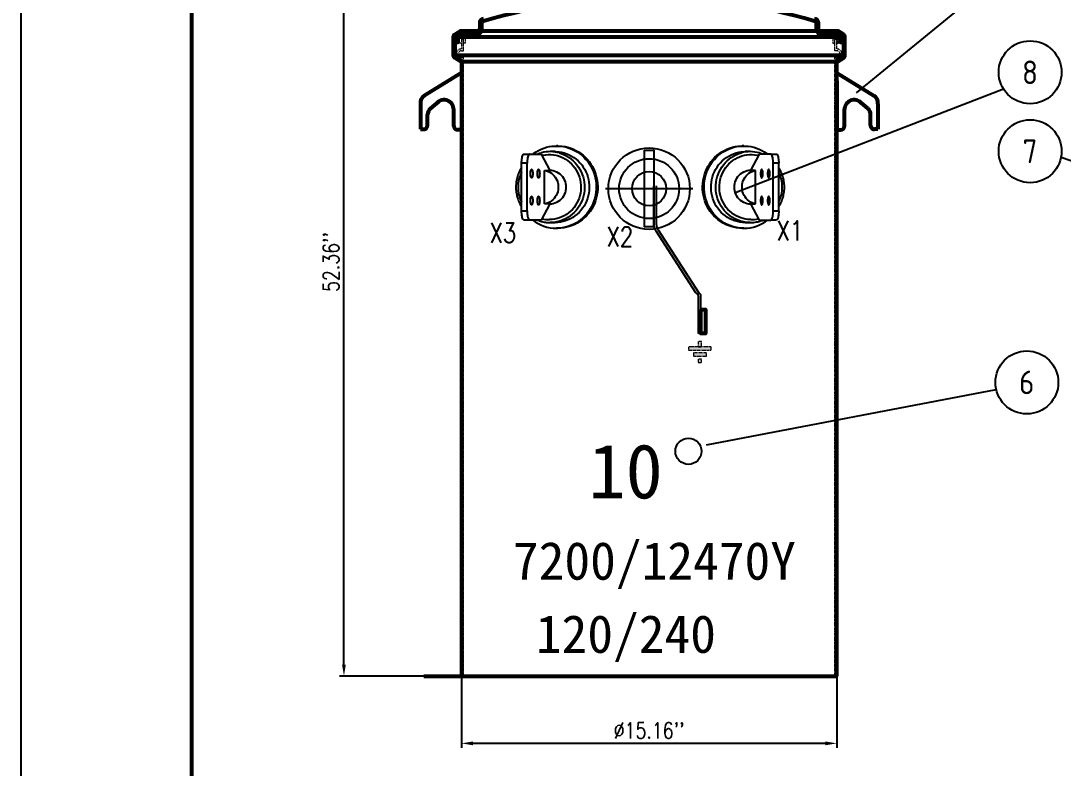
# Model space of a CAD drawing. Header units: millimetres. Extents: x 110990 to 114779, y -20151 to -17057.
# Drawn here: x 110990 to 112368, y -19103 to -18115 of the extents above; entities that cross this region are included whole.
import ezdxf
from ezdxf.enums import TextEntityAlignment as Align

# ---------------------------------------------------------------- set-up
doc = ezdxf.new("R2010")
doc.units = ezdxf.units.MM
doc.header["$LTSCALE"] = 3
for name, pattern in [('CENTER', [2, 1.25, -0.25, 0.25, -0.25]), ('CENTERX2', [101.6, 63.5, -12.7, 12.7, -12.7]), ('HIDDEN', [0.375, 0.25, -0.125])]:
    doc.linetypes.add(name, pattern=pattern)
for name, color, linetype in [('4', 2, 'HIDDEN'), ('A', 3, 'Continuous'), ('S', 254, 'Continuous'), ('中心线', 1, 'CENTERX2'), ('几何体', 7, 'Continuous')]:
    doc.layers.add(name, color=color, linetype=linetype)
for name, color, linetype, lineweight in [('7标注层', 4, 'Continuous', 20), ('图层1', 1, 'CENTER', 13), ('标注、文本', 3, 'Continuous', 25), ('粗实线', 4, 'Continuous', 53)]:
    doc.layers.add(name, color=color, linetype=linetype, lineweight=lineweight)
doc.styles.add('chinese', font='simhei.ttf')
doc.styles.add('HC_GBDIM', font='romans', dxfattribs={"width": 0.667, "bigfont": 'gbcbig'})
doc.styles.add('ST_WIN', font='isocp2.shx', dxfattribs={"bigfont": 'hzdxfst.shx'})
doc.styles.add('TH_GBDIM', font='romans.shx', dxfattribs={"width": 0.8, "bigfont": 'gbcbig.shx'})
doc.dimstyles.new('TH_GBDIM1', dxfattribs={"dimscale": 3, "dimtxt": 3.5, "dimasz": 2.5, "dimexe": 2, "dimexo": 0, "dimgap": 1.5, "dimtad": 1, "dimdec": 1, "dimzin": 0, "dimdsep": 46, "dimtxsty": 'TH_GBDIM', "dimcen": 2.5, "dimclrd": 3, "dimclre": 256, "dimclrt": 2, "dimadec": 0, "dimazin": 0, "dimtfac": 0.714286, "dimtdec": 1, "dimtmove": 0, "dimatfit": 3, "dimfxl": 1, "dimtzin": 0, "dimlwd": -1, "dimlwe": -1, "dimarcsym": 0})

# ---------------------------------------------------------------- blocks, each defined once
blk = doc.blocks.new('*D162')
at = {"layer": 'Defpoints', "color": 0, "transparency": 16777216}
for p in [(111572.3, -18981.2), (112068.3, -18981.2), (111572.3, -19070.2)]:
    blk.add_point(p, dxfattribs=at)
at = {"layer": '标注、文本', "transparency": 16777216}
for p, q in [((111572.3, -18981.2), (111572.3, -19076.2)), ((112068.3, -18981.2), (112068.3, -19076.2))]:
    blk.add_line(p, q, dxfattribs=at)
at = {"layer": '标注、文本', "color": 3, "transparency": 16777216}
blk.add_line((112053.3, -19070.2), (111587.3, -19070.2), dxfattribs=at)
for points in [[(111587.3, -19067.7), (111587.3, -19072.7), (111572.3, -19070.2)], [(112053.3, -19067.7), (112053.3, -19072.7), (112068.3, -19070.2)]]:
    blk.add_solid(points, dxfattribs=at)
at = {"layer": '标注、文本', "color": 2, "transparency": 16777216, "insert": (111820.3, -19053.2), "char_height": 21, "attachment_point": 5, "style": 'TH_GBDIM'}
blk.add_mtext("%%C15.16''", dxfattribs=at)
blk = doc.blocks.new('*D156')
at = {"layer": 'Defpoints', "color": 0, "transparency": 16777216}
for p in [(111416.9, -17886.3), (111654, -17886.3), (111574.8, -18981.2)]:
    blk.add_point(p, dxfattribs=at)
at = {"layer": '标注、文本', "transparency": 16777216}
for p, q in [((111654, -17886.3), (111410.9, -17886.3)), ((111574.8, -18981.2), (111410.9, -18981.2))]:
    blk.add_line(p, q, dxfattribs=at)
at = {"layer": '标注、文本', "color": 3, "transparency": 16777216}
blk.add_line((111416.9, -18966.2), (111416.9, -17901.3), dxfattribs=at)
for points in [[(111414.4, -17901.3), (111419.4, -17901.3), (111416.9, -17886.3)], [(111414.4, -18966.2), (111419.4, -18966.2), (111416.9, -18981.2)]]:
    blk.add_solid(points, dxfattribs=at)
at = {"layer": '标注、文本', "color": 2, "transparency": 16777216, "insert": (111399.9, -18433.8), "char_height": 21, "attachment_point": 5, "rotation": 90, "style": 'TH_GBDIM'}
blk.add_mtext("52.36''", dxfattribs=at)

msp = doc.modelspace()

# ---------------------------------------------------------------- hatches: boundary and pattern name
at = {"layer": '图层1'}
h = msp.add_hatch(color=256, dxfattribs=at)
h.dxf.hatch_style = 1
h.paths.add_polyline_path([(111902.41, -18545.84), (111872.48, -18545.84), (111872.48, -18550.17), (111902.41, -18550.17)])
h.paths.add_polyline_path([(111889.62, -18538.69), (111885.26, -18538.69), (111885.26, -18545.84), (111889.62, -18545.84)])
h.paths.add_polyline_path([(111896.01, -18554.09), (111878.88, -18554.09), (111878.88, -18558.42), (111896.01, -18558.42)])
h.paths.add_polyline_path([(111889.61, -18562.34), (111885.27, -18562.34), (111885.27, -18566.68), (111889.61, -18566.68)])

# ---------------------------------------------------------------- linework, layer by layer
at = {"layer": 'A'}
for p, q in [((111935.26, -18341.53), (112288.71, -18205.02)), ((111896.38, -18675.37), (112279.16, -18602.26))]:
    msp.add_line(p, q, dxfattribs=at)
for centre in [(112323.98, -18183), (112323.98, -18287.42), (112319.69, -18592.98)]:
    msp.add_circle(centre, 41.58, dxfattribs=at)
at = {"layer": '中心线'}
msp.add_line((111762.46, -18336.81), (111878.16, -18336.81), dxfattribs=at)
at = {"layer": '几何体'}
for p, q in [((111699.85, -18280.42), (111697.88, -18280.42)), ((111945.48, -18280.42), (111943.52, -18280.42)), ((111654.79, -18291.29), (111662.13, -18291.29)), ((111662.13, -18291.29), (111677.66, -18291.29)), ((111677.66, -18291.29), (111688.94, -18312.64)), ((111695.94, -18287.93), (111689.64, -18287.93)), ((111953.73, -18287.93), (111947.43, -18287.93)), ((111965.71, -18291.29), (111954.43, -18312.64)), ((111981.24, -18291.29), (111965.71, -18291.29)), ((111981.24, -18291.29), (111988.58, -18291.29)), ((111659.03, -18303.29), (111651.69, -18303.29)), ((111651.69, -18366.33), (111651.69, -18303.29)), ((111659.03, -18366.33), (111659.03, -18303.29)), ((111991.68, -18303.29), (111984.34, -18303.29)), ((111984.34, -18366.33), (111984.34, -18303.29)), ((111991.68, -18366.33), (111991.68, -18303.29)), ((111682.22, -18312.64), (111688.94, -18312.64)), ((111682.22, -18356.98), (111682.22, -18312.64)), ((111961.14, -18312.64), (111954.43, -18312.64)), ((111961.14, -18356.98), (111961.14, -18312.64)), ((111651.69, -18366.33), (111659.03, -18366.33)), ((111688.94, -18356.98), (111677.66, -18378.33)), ((111688.94, -18356.98), (111682.22, -18356.98)), ((111954.43, -18356.98), (111965.71, -18378.33)), ((111954.43, -18356.98), (111961.14, -18356.98)), ((111984.34, -18366.33), (111991.68, -18366.33)), ((111662.13, -18378.33), (111654.79, -18378.33)), ((111677.66, -18378.33), (111662.13, -18378.33)), ((111965.71, -18378.33), (111981.24, -18378.33)), ((111988.58, -18378.33), (111981.24, -18378.33)), ((111689.64, -18381.7), (111695.94, -18381.7)), ((111697.88, -18389.21), (111699.85, -18389.21)), ((111943.52, -18389.21), (111945.48, -18389.21)), ((111947.43, -18381.7), (111953.73, -18381.7))]:
    msp.add_line(p, q, dxfattribs=at)
at = {"layer": '几何体', "flags": 128}
for points in [[(111666.37, -18291.29), (111667.62, -18290.35), (111670.8, -18288.2), (111674.11, -18286.3), (111677.56, -18284.65), (111681.11, -18283.26), (111684.74, -18282.15), (111688.45, -18281.3), (111692.2, -18280.74), (111695.99, -18280.45), (111699.78, -18280.45), (111703.56, -18280.74), (111707.32, -18281.3), (111711.02, -18282.15), (111714.66, -18283.26), (111718.21, -18284.65), (111721.65, -18286.3), (111724.97, -18288.2), (111728.15, -18290.35), (111731.17, -18292.73), (111734.02, -18295.32), (111736.67, -18298.12), (111739.13, -18301.12), (111741.37, -18304.29), (111743.39, -18307.61), (111745.16, -18311.08), (111746.69, -18314.68), (111747.97, -18318.38), (111748.98, -18322.16), (111749.73, -18326.01), (111750.21, -18329.91), (111750.42, -18333.83), (111750.35, -18337.76), (111750.01, -18341.67), (111749.39, -18345.54), (111748.51, -18349.36), (111747.36, -18353.11), (111745.96, -18356.76), (111744.3, -18360.29), (111742.41, -18363.69), (111740.28, -18366.94), (111737.93, -18370.03), (111735.37, -18372.93), (111732.62, -18375.63), (111729.68, -18378.11), (111726.58, -18380.38), (111723.33, -18382.4), (111719.94, -18384.18), (111716.45, -18385.7), (111712.85, -18386.95), (111709.18, -18387.93), (111705.45, -18388.64), (111701.67, -18389.06), (111697.88, -18389.21), (111697.88, -18389.21)], [(111699.85, -18280.42), (111701.74, -18280.45), (111705.53, -18280.74), (111709.28, -18281.3), (111712.99, -18282.15), (111716.62, -18283.26), (111720.17, -18284.65), (111723.62, -18286.3), (111726.94, -18288.2), (111730.11, -18290.35), (111733.13, -18292.73), (111735.98, -18295.32), (111738.64, -18298.12), (111741.09, -18301.12), (111743.34, -18304.29), (111745.35, -18307.61), (111747.13, -18311.08), (111748.66, -18314.68), (111749.93, -18318.38), (111750.95, -18322.16), (111751.7, -18326.01), (111752.17, -18329.91), (111752.38, -18333.83), (111752.31, -18337.76), (111751.97, -18341.67), (111751.36, -18345.54), (111750.47, -18349.36), (111749.33, -18353.11), (111747.92, -18356.76), (111746.27, -18360.29), (111744.37, -18363.69), (111742.24, -18366.94), (111739.89, -18370.03), (111737.33, -18372.93), (111734.58, -18375.63), (111731.64, -18378.11), (111728.54, -18380.38), (111725.29, -18382.4), (111721.91, -18384.18), (111718.41, -18385.7), (111714.82, -18386.95), (111711.14, -18387.93), (111707.41, -18388.64), (111703.64, -18389.06), (111699.85, -18389.21), (111699.85, -18389.21)], [(111943.52, -18389.21), (111939.73, -18389.06), (111935.96, -18388.64), (111932.22, -18387.93), (111928.55, -18386.95), (111924.96, -18385.7), (111921.46, -18384.18), (111918.08, -18382.4), (111914.82, -18380.38), (111911.72, -18378.11), (111908.79, -18375.63), (111906.03, -18372.93), (111903.48, -18370.03), (111901.13, -18366.94), (111899, -18363.69), (111897.1, -18360.29), (111895.44, -18356.76), (111894.04, -18353.11), (111892.89, -18349.36), (111892.01, -18345.54), (111891.4, -18341.67), (111891.06, -18337.76), (111890.99, -18333.83), (111891.19, -18329.91), (111891.67, -18326.01), (111892.42, -18322.16), (111893.43, -18318.38), (111894.71, -18314.68), (111896.24, -18311.08), (111898.02, -18307.61), (111900.03, -18304.29), (111902.27, -18301.12), (111904.73, -18298.12), (111907.39, -18295.32), (111910.23, -18292.73), (111913.25, -18290.35), (111916.43, -18288.2), (111919.75, -18286.3), (111923.19, -18284.65), (111926.74, -18283.26), (111930.38, -18282.15), (111934.08, -18281.3), (111937.84, -18280.74), (111941.62, -18280.45), (111943.52, -18280.42)], [(111945.48, -18389.21), (111941.69, -18389.06), (111937.92, -18388.64), (111934.19, -18387.93), (111930.52, -18386.95), (111926.92, -18385.7), (111923.42, -18384.18), (111920.04, -18382.4), (111916.79, -18380.38), (111913.69, -18378.11), (111910.75, -18375.63), (111908, -18372.93), (111905.44, -18370.03), (111903.09, -18366.94), (111900.96, -18363.69), (111899.06, -18360.29), (111897.41, -18356.76), (111896, -18353.11), (111894.86, -18349.36), (111893.98, -18345.54), (111893.36, -18341.67), (111893.02, -18337.76), (111892.95, -18333.83), (111893.16, -18329.91), (111893.64, -18326.01), (111894.38, -18322.16), (111895.4, -18318.38), (111896.67, -18314.68), (111898.21, -18311.08), (111899.98, -18307.61), (111902, -18304.29), (111904.24, -18301.12), (111906.69, -18298.12), (111909.35, -18295.32), (111912.2, -18292.73), (111915.22, -18290.35), (111918.4, -18288.2), (111921.72, -18286.3), (111925.16, -18284.65), (111928.71, -18283.26), (111932.34, -18282.15), (111936.05, -18281.3), (111939.8, -18280.74), (111943.59, -18280.45), (111947.38, -18280.45), (111951.16, -18280.74), (111954.92, -18281.3), (111958.62, -18282.15), (111962.26, -18283.26), (111965.81, -18284.65), (111969.25, -18286.3), (111972.57, -18288.2), (111975.75, -18290.35), (111977, -18291.29)], [(111651.69, -18303.29), (111651.72, -18301.41), (111651.84, -18299.58), (111652.02, -18297.84), (111652.28, -18296.24), (111652.59, -18294.8), (111652.97, -18293.58), (111653.38, -18292.6), (111653.83, -18291.88), (111654.31, -18291.44), (111654.79, -18291.29)], [(111662.13, -18291.29), (111661.65, -18291.44), (111661.17, -18291.88), (111660.72, -18292.6), (111660.31, -18293.58), (111659.94, -18294.8), (111659.62, -18296.24), (111659.36, -18297.84), (111659.18, -18299.58), (111659.06, -18301.41), (111659.03, -18303.29)], [(111678.62, -18293.1), (111680.22, -18292.72), (111683.56, -18292.15), (111686.94, -18291.87), (111690.32, -18291.87), (111693.7, -18292.15), (111697.04, -18292.72), (111700.33, -18293.57), (111703.54, -18294.7), (111706.64, -18296.09), (111709.63, -18297.74), (111712.48, -18299.63), (111715.17, -18301.76), (111717.69, -18304.11), (111720.01, -18306.66), (111722.12, -18309.41), (111724.01, -18312.32), (111725.66, -18315.38), (111727.07, -18318.57), (111728.22, -18321.86), (111729.11, -18325.25), (111729.73, -18328.69), (111730.07, -18332.18), (111730.14, -18335.69), (111729.93, -18339.19), (111729.45, -18342.66), (111728.7, -18346.08), (111727.68, -18349.42), (111726.4, -18352.67), (111724.86, -18355.79), (111723.09, -18358.78), (111721.09, -18361.61), (111718.87, -18364.26), (111716.45, -18366.71), (111713.85, -18368.96), (111711.08, -18370.97), (111708.16, -18372.74), (111705.1, -18374.27), (111701.94, -18375.52), (111698.69, -18376.51), (111695.38, -18377.22), (111692.01, -18377.65), (111688.63, -18377.79), (111688.63, -18377.79)], [(111701.81, -18289.65), (111705.13, -18290.75), (111708.38, -18292.13), (111711.52, -18293.76), (111714.53, -18295.64), (111717.38, -18297.75), (111720.07, -18300.09), (111722.58, -18302.64), (111724.89, -18305.38), (111726.99, -18308.29), (111728.86, -18311.37), (111730.5, -18314.59), (111731.89, -18317.93), (111733.03, -18321.37), (111733.9, -18324.89), (111734.51, -18328.47), (111734.85, -18332.09), (111734.92, -18335.72), (111734.72, -18339.35), (111734.24, -18342.95), (111733.5, -18346.51), (111732.49, -18349.99), (111731.22, -18353.38), (111729.71, -18356.66), (111727.95, -18359.81), (111725.97, -18362.81), (111723.76, -18365.64), (111721.35, -18368.28), (111718.75, -18370.73), (111715.97, -18372.96), (111713.04, -18374.95), (111709.97, -18376.71), (111706.77, -18378.21), (111703.47, -18379.46), (111700.08, -18380.43), (111696.64, -18381.13), (111693.15, -18381.56), (111689.64, -18381.7)], [(111695.94, -18287.93), (111697.7, -18287.96), (111701.2, -18288.24), (111704.67, -18288.81), (111708.08, -18289.64), (111711.43, -18290.75), (111714.68, -18292.13), (111717.82, -18293.76), (111720.83, -18295.64), (111723.68, -18297.75), (111726.37, -18300.09), (111728.88, -18302.64), (111731.19, -18305.38), (111733.29, -18308.29), (111735.16, -18311.37), (111736.8, -18314.59), (111738.19, -18317.93), (111739.32, -18321.37), (111740.2, -18324.89), (111740.81, -18328.47), (111741.15, -18332.09), (111741.22, -18335.72), (111741.01, -18339.35), (111740.54, -18342.95), (111739.8, -18346.51), (111738.79, -18349.99), (111737.52, -18353.38), (111736.01, -18356.66), (111734.25, -18359.81), (111732.27, -18362.81), (111730.06, -18365.64), (111727.65, -18368.28), (111725.05, -18370.73), (111722.27, -18372.96), (111719.34, -18374.95), (111716.26, -18376.71), (111713.07, -18378.21), (111709.77, -18379.46), (111706.38, -18380.43), (111702.94, -18381.13), (111699.45, -18381.56), (111695.94, -18381.7)], [(111947.43, -18381.7), (111943.92, -18381.56), (111940.43, -18381.13), (111936.98, -18380.43), (111933.6, -18379.46), (111930.3, -18378.21), (111927.1, -18376.71), (111924.03, -18374.95), (111921.09, -18372.96), (111918.32, -18370.73), (111915.72, -18368.28), (111913.31, -18365.64), (111911.1, -18362.81), (111909.12, -18359.81), (111907.36, -18356.66), (111905.84, -18353.38), (111904.58, -18349.99), (111903.57, -18346.51), (111902.83, -18342.95), (111902.35, -18339.35), (111902.15, -18335.72), (111902.22, -18332.09), (111902.56, -18328.47), (111903.17, -18324.89), (111904.04, -18321.37), (111905.18, -18317.93), (111906.57, -18314.59), (111908.21, -18311.37), (111910.08, -18308.29), (111912.18, -18305.38), (111914.49, -18302.64), (111916.99, -18300.09), (111919.68, -18297.75), (111922.54, -18295.64), (111925.55, -18293.76), (111928.69, -18292.13), (111931.94, -18290.75), (111935.28, -18289.64), (111938.7, -18288.81), (111942.17, -18288.24), (111945.67, -18287.96), (111947.43, -18287.93)], [(111953.73, -18381.7), (111950.22, -18381.56), (111946.73, -18381.13), (111943.28, -18380.43), (111939.9, -18379.46), (111936.6, -18378.21), (111933.4, -18376.71), (111930.33, -18374.95), (111927.39, -18372.96), (111924.62, -18370.73), (111922.02, -18368.28), (111919.61, -18365.64), (111917.4, -18362.81), (111915.41, -18359.81), (111913.66, -18356.66), (111912.14, -18353.38), (111910.88, -18349.99), (111909.87, -18346.51), (111909.13, -18342.95), (111908.65, -18339.35), (111908.45, -18335.72), (111908.52, -18332.09), (111908.86, -18328.47), (111909.47, -18324.89), (111910.34, -18321.37), (111911.48, -18317.93), (111912.87, -18314.59), (111914.51, -18311.37), (111916.38, -18308.29), (111918.48, -18305.38), (111920.79, -18302.64), (111923.29, -18300.09), (111925.98, -18297.75), (111928.84, -18295.64), (111931.85, -18293.76), (111934.99, -18292.13), (111938.24, -18290.75), (111941.58, -18289.64), (111942.22, -18289.47)], [(111954.74, -18377.79), (111951.35, -18377.65), (111947.99, -18377.22), (111944.67, -18376.51), (111941.42, -18375.52), (111938.26, -18374.27), (111935.21, -18372.74), (111932.29, -18370.97), (111929.52, -18368.96), (111926.91, -18366.71), (111924.49, -18364.26), (111922.28, -18361.61), (111920.28, -18358.78), (111918.5, -18355.79), (111916.97, -18352.67), (111915.69, -18349.42), (111914.67, -18346.08), (111913.92, -18342.66), (111913.43, -18339.19), (111913.23, -18335.69), (111913.3, -18332.18), (111913.64, -18328.69), (111914.26, -18325.25), (111915.15, -18321.86), (111916.3, -18318.57), (111917.71, -18315.38), (111919.36, -18312.32), (111921.25, -18309.41), (111923.36, -18306.66), (111925.68, -18304.11), (111928.19, -18301.76), (111930.88, -18299.63), (111933.73, -18297.74), (111936.72, -18296.09), (111939.83, -18294.7), (111943.04, -18293.57), (111946.33, -18292.72), (111949.67, -18292.15), (111953.04, -18291.87), (111956.43, -18291.87), (111959.81, -18292.15), (111963.15, -18292.72), (111964.75, -18293.1)], [(111984.34, -18303.29), (111984.3, -18301.41), (111984.19, -18299.58), (111984, -18297.84), (111983.75, -18296.24), (111983.43, -18294.8), (111983.06, -18293.58), (111982.65, -18292.6), (111982.19, -18291.88), (111981.72, -18291.44), (111981.24, -18291.29)], [(111988.58, -18291.29), (111989.06, -18291.44), (111989.54, -18291.88), (111989.99, -18292.6), (111990.4, -18293.58), (111990.77, -18294.8), (111991.09, -18296.24), (111991.34, -18297.84), (111991.53, -18299.58), (111991.64, -18301.41), (111991.68, -18303.29)], [(111663.47, -18317.01), (111663.5, -18315.74), (111663.61, -18314.53), (111663.79, -18313.45), (111664.03, -18312.54), (111664.31, -18311.86), (111664.62, -18311.44), (111664.95, -18311.29), (111665.28, -18311.44), (111665.59, -18311.86), (111665.87, -18312.54), (111666.11, -18313.45), (111666.28, -18314.53), (111666.39, -18315.74), (111666.43, -18317.01), (111666.39, -18318.28), (111666.28, -18319.49), (111666.11, -18320.58), (111665.87, -18321.48), (111665.59, -18322.17), (111665.28, -18322.59), (111664.95, -18322.73), (111664.62, -18322.59), (111664.31, -18322.17), (111664.03, -18321.48), (111663.79, -18320.58), (111663.61, -18319.49), (111663.5, -18318.28), (111663.47, -18317.01)], [(111672.68, -18317.01), (111672.72, -18315.74), (111672.83, -18314.53), (111673, -18313.45), (111673.24, -18312.54), (111673.52, -18311.86), (111673.83, -18311.44), (111674.16, -18311.29), (111674.49, -18311.44), (111674.8, -18311.86), (111675.09, -18312.54), (111675.32, -18313.45), (111675.5, -18314.53), (111675.61, -18315.74), (111675.64, -18317.01), (111675.61, -18318.28), (111675.5, -18319.49), (111675.32, -18320.58), (111675.09, -18321.48), (111674.8, -18322.17), (111674.49, -18322.59), (111674.16, -18322.73), (111673.83, -18322.59), (111673.52, -18322.17), (111673.24, -18321.48), (111673, -18320.58), (111672.83, -18319.49), (111672.72, -18318.28), (111672.68, -18317.01)], [(111970.69, -18317.01), (111970.65, -18315.74), (111970.54, -18314.53), (111970.36, -18313.45), (111970.13, -18312.54), (111969.85, -18311.86), (111969.53, -18311.44), (111969.21, -18311.29), (111968.88, -18311.44), (111968.56, -18311.86), (111968.28, -18312.54), (111968.05, -18313.45), (111967.87, -18314.53), (111967.76, -18315.74), (111967.72, -18317.01), (111967.76, -18318.28), (111967.87, -18319.49), (111968.05, -18320.58), (111968.28, -18321.48), (111968.56, -18322.17), (111968.88, -18322.59), (111969.21, -18322.73), (111969.53, -18322.59), (111969.85, -18322.17), (111970.13, -18321.48), (111970.36, -18320.58), (111970.54, -18319.49), (111970.65, -18318.28), (111970.69, -18317.01)], [(111979.9, -18317.01), (111979.86, -18315.74), (111979.75, -18314.53), (111979.58, -18313.45), (111979.34, -18312.54), (111979.06, -18311.86), (111978.75, -18311.44), (111978.42, -18311.29), (111978.09, -18311.44), (111977.78, -18311.86), (111977.5, -18312.54), (111977.26, -18313.45), (111977.09, -18314.53), (111976.98, -18315.74), (111976.94, -18317.01), (111976.98, -18318.28), (111977.09, -18319.49), (111977.26, -18320.58), (111977.5, -18321.48), (111977.78, -18322.17), (111978.09, -18322.59), (111978.42, -18322.73), (111978.75, -18322.59), (111979.06, -18322.17), (111979.34, -18321.48), (111979.58, -18320.58), (111979.75, -18319.49), (111979.86, -18318.28), (111979.9, -18317.01)], [(111682.22, -18312.64), (111684.6, -18313.21), (111686.89, -18314.04), (111689.08, -18315.14), (111691.14, -18316.48), (111693.04, -18318.05), (111694.76, -18319.84), (111696.28, -18321.81), (111697.57, -18323.94), (111698.63, -18326.21), (111699.43, -18328.59), (111699.97, -18331.05), (111700.25, -18333.55), (111700.25, -18336.07), (111699.97, -18338.58), (111699.43, -18341.03), (111698.63, -18343.41), (111697.57, -18345.68), (111696.28, -18347.82), (111694.76, -18349.79), (111693.04, -18351.57), (111691.14, -18353.14), (111689.08, -18354.49), (111686.89, -18355.58), (111684.6, -18356.42), (111682.22, -18356.98)], [(111688.77, -18312.32), (111691.06, -18312.46), (111693.47, -18312.88), (111695.81, -18313.58), (111698.06, -18314.55), (111700.19, -18315.77), (111702.18, -18317.23), (111703.99, -18318.91), (111705.62, -18320.79), (111707.03, -18322.84), (111708.21, -18325.05), (111709.14, -18327.38), (111709.81, -18329.81), (111710.22, -18332.29), (111710.36, -18334.81), (111710.22, -18337.33), (111709.81, -18339.82), (111709.14, -18342.24), (111708.21, -18344.57), (111707.03, -18346.78), (111705.62, -18348.84), (111703.99, -18350.72), (111702.18, -18352.4), (111700.19, -18353.86), (111698.06, -18355.08), (111695.81, -18356.04), (111693.47, -18356.74), (111691.06, -18357.16), (111688.77, -18357.31)], [(111954.6, -18357.31), (111952.3, -18357.16), (111949.9, -18356.74), (111947.56, -18356.04), (111945.31, -18355.08), (111943.18, -18353.86), (111941.19, -18352.4), (111939.37, -18350.72), (111937.75, -18348.84), (111936.34, -18346.78), (111935.16, -18344.57), (111934.23, -18342.24), (111933.55, -18339.82), (111933.15, -18337.33), (111933.01, -18334.81), (111933.15, -18332.29), (111933.55, -18329.81), (111934.23, -18327.38), (111935.16, -18325.05), (111936.34, -18322.84), (111937.75, -18320.79), (111939.37, -18318.91), (111941.19, -18317.23), (111943.18, -18315.77), (111945.31, -18314.55), (111947.56, -18313.58), (111949.9, -18312.88), (111952.3, -18312.46), (111954.6, -18312.32)], [(111961.14, -18356.98), (111958.77, -18356.42), (111956.48, -18355.58), (111954.28, -18354.49), (111952.22, -18353.14), (111950.32, -18351.57), (111948.6, -18349.79), (111947.09, -18347.82), (111945.79, -18345.68), (111944.74, -18343.41), (111943.93, -18341.03), (111943.39, -18338.58), (111943.12, -18336.07), (111943.12, -18333.55), (111943.39, -18331.05), (111943.93, -18328.59), (111944.74, -18326.21), (111945.79, -18323.94), (111947.09, -18321.81), (111948.6, -18319.84), (111950.32, -18318.05), (111952.22, -18316.48), (111954.28, -18315.14), (111956.48, -18314.04), (111958.77, -18313.21), (111961.14, -18312.64)], [(111663.47, -18352.61), (111663.5, -18351.34), (111663.61, -18350.13), (111663.79, -18349.05), (111664.03, -18348.14), (111664.31, -18347.46), (111664.62, -18347.04), (111664.95, -18346.89), (111665.28, -18347.04), (111665.59, -18347.46), (111665.87, -18348.14), (111666.11, -18349.05), (111666.28, -18350.13), (111666.39, -18351.34), (111666.43, -18352.61), (111666.39, -18353.88), (111666.28, -18355.09), (111666.11, -18356.18), (111665.87, -18357.08), (111665.59, -18357.77), (111665.28, -18358.19), (111664.95, -18358.33), (111664.62, -18358.19), (111664.31, -18357.77), (111664.03, -18357.08), (111663.79, -18356.18), (111663.61, -18355.09), (111663.5, -18353.88), (111663.47, -18352.61)], [(111672.68, -18352.61), (111672.72, -18351.34), (111672.83, -18350.13), (111673, -18349.05), (111673.24, -18348.14), (111673.52, -18347.46), (111673.83, -18347.04), (111674.16, -18346.89), (111674.49, -18347.04), (111674.8, -18347.46), (111675.09, -18348.14), (111675.32, -18349.05), (111675.5, -18350.13), (111675.61, -18351.34), (111675.64, -18352.61), (111675.61, -18353.88), (111675.5, -18355.09), (111675.32, -18356.18), (111675.09, -18357.08), (111674.8, -18357.77), (111674.49, -18358.19), (111674.16, -18358.33), (111673.83, -18358.19), (111673.52, -18357.77), (111673.24, -18357.08), (111673, -18356.18), (111672.83, -18355.09), (111672.72, -18353.88), (111672.68, -18352.61)], [(111970.69, -18352.61), (111970.65, -18351.34), (111970.54, -18350.13), (111970.36, -18349.05), (111970.13, -18348.14), (111969.85, -18347.46), (111969.53, -18347.04), (111969.21, -18346.89), (111968.88, -18347.04), (111968.56, -18347.46), (111968.28, -18348.14), (111968.05, -18349.05), (111967.87, -18350.13), (111967.76, -18351.34), (111967.72, -18352.61), (111967.76, -18353.88), (111967.87, -18355.09), (111968.05, -18356.18), (111968.28, -18357.08), (111968.56, -18357.77), (111968.88, -18358.19), (111969.21, -18358.33), (111969.53, -18358.19), (111969.85, -18357.77), (111970.13, -18357.08), (111970.36, -18356.18), (111970.54, -18355.09), (111970.65, -18353.88), (111970.69, -18352.61)], [(111979.9, -18352.61), (111979.86, -18351.34), (111979.75, -18350.13), (111979.58, -18349.05), (111979.34, -18348.14), (111979.06, -18347.46), (111978.75, -18347.04), (111978.42, -18346.89), (111978.09, -18347.04), (111977.78, -18347.46), (111977.5, -18348.14), (111977.26, -18349.05), (111977.09, -18350.13), (111976.98, -18351.34), (111976.94, -18352.61), (111976.98, -18353.88), (111977.09, -18355.09), (111977.26, -18356.18), (111977.5, -18357.08), (111977.78, -18357.77), (111978.09, -18358.19), (111978.42, -18358.33), (111978.75, -18358.19), (111979.06, -18357.77), (111979.34, -18357.08), (111979.58, -18356.18), (111979.75, -18355.09), (111979.86, -18353.88), (111979.9, -18352.61)], [(111654.79, -18378.33), (111654.31, -18378.19), (111653.83, -18377.75), (111653.38, -18377.03), (111652.97, -18376.04), (111652.59, -18374.82), (111652.28, -18373.39), (111652.02, -18371.78), (111651.84, -18370.04), (111651.72, -18368.21), (111651.69, -18366.33)], [(111659.03, -18366.33), (111659.06, -18368.21), (111659.18, -18370.04), (111659.36, -18371.78), (111659.62, -18373.39), (111659.94, -18374.82), (111660.31, -18376.04), (111660.72, -18377.03), (111661.17, -18377.75), (111661.65, -18378.19), (111662.13, -18378.33)], [(111981.24, -18378.33), (111981.72, -18378.19), (111982.19, -18377.75), (111982.65, -18377.03), (111983.06, -18376.04), (111983.43, -18374.82), (111983.75, -18373.39), (111984, -18371.78), (111984.19, -18370.04), (111984.3, -18368.21), (111984.34, -18366.33)], [(111991.68, -18366.33), (111991.64, -18368.21), (111991.53, -18370.04), (111991.34, -18371.78), (111991.09, -18373.39), (111990.77, -18374.82), (111990.4, -18376.04), (111989.99, -18377.03), (111989.54, -18377.75), (111989.06, -18378.19), (111988.58, -18378.33)]]:
    msp.add_lwpolyline(points, dxfattribs=at)
at = {"layer": '几何体'}
for centre, radius, start, end in [((111689.64, -18331.74), 43.81, 73.8737, 105.22362), ((111953.73, -18331.74), 43.81, 73.87422, 105.22393), ((111691.41, -18334.81), 44.3, 153.72529, 206.27471), ((111951.96, -18334.81), 44.3, 333.72576, 26.27424), ((111697.98, -18337.8), 51.4, 232.04479, 269.88922), ((111688.63, -18337.62), 40.18, 255.5618, 269.99404), ((111945.39, -18337.83), 51.38, 270.10119, 307.9648), ((111954.73, -18337.62), 40.18, 270.00596, 284.4382)]:
    msp.add_arc(centre, radius, start, end, dxfattribs=at)
for points, knots in [([(111678.08, -18289.5), (111677.77, -18289.58), (111676.37, -18289.92), (111674.62, -18290.52), (111673.21, -18291.12), (111672.83, -18291.29)], [0, 0, 0, 0, 0.1729305, 0.7752881, 1, 1, 1, 1]), ([(111970.61, -18291.29), (111969.59, -18290.88), (111968.07, -18290.27), (111966.48, -18289.84), (111965.96, -18289.69)], [0, 0, 0, 0, 0.6664056, 1, 1, 1, 1]), ([(111651.69, -18309.11), (111651.49, -18309.4), (111650.66, -18310.64), (111649.42, -18312.97), (111647.96, -18316.07), (111646.74, -18319.28), (111645.75, -18322.57), (111645, -18325.93), (111644.49, -18329.34), (111644.22, -18332.78), (111644.2, -18336.23), (111644.42, -18339.67), (111644.89, -18343.08), (111645.6, -18346.46), (111646.55, -18349.76), (111647.73, -18352.99), (111649.14, -18356.12), (111650.46, -18358.63), (111651.38, -18360.05), (111651.69, -18360.51)], [0, 0, 0, 0, 0.0196647, 0.0829178, 0.1461868, 0.2094705, 0.2727673, 0.3360754, 0.399393, 0.4627183, 0.5260492, 0.5893837, 0.6527191, 0.7160531, 0.7793836, 0.8427084, 0.9060255, 0.9693328, 1, 1, 1, 1]), ([(111992.01, -18360.02), (111992.53, -18359.15), (111993.64, -18357.3), (111995.07, -18354.32), (111996.35, -18351.14), (111997.39, -18347.86), (111998.21, -18344.52), (111998.78, -18341.12), (111999.1, -18337.69), (111999.18, -18334.24), (111999.02, -18330.79), (111998.61, -18327.37), (111997.96, -18323.99), (111997.07, -18320.66), (111995.95, -18317.41), (111994.59, -18314.26), (111993.18, -18311.48), (111992.13, -18309.81), (111991.68, -18309.1)], [0, 0, 0, 0, 0.0570959, 0.1210513, 0.1850218, 0.2490059, 0.3130019, 0.377008, 0.4410223, 0.5050429, 0.5690675, 0.6330937, 0.6971191, 0.7611414, 0.8251586, 0.8891685, 0.9531689, 1, 1, 1, 1]), ([(111672.8, -18378.33), (111673.02, -18378.43), (111674.26, -18378.98), (111676.61, -18379.75), (111679.83, -18380.64), (111683.12, -18381.25), (111686.39, -18381.63), (111688.57, -18381.67), (111689.64, -18381.7)], [0, 0, 0, 0, 0.0409319, 0.2343516, 0.4277237, 0.6210546, 0.8143522, 1, 1, 1, 1]), ([(111953.73, -18381.7), (111954.34, -18381.69), (111956.06, -18381.67), (111958.89, -18381.43), (111962.19, -18380.92), (111965.44, -18380.15), (111968.24, -18379.29), (111969.9, -18378.6), (111970.54, -18378.33)], [0, 0, 0, 0, 0.1065872, 0.3000519, 0.4935442, 0.6870441, 0.8805613, 1, 1, 1, 1])]:
    msp.add_open_spline(points, degree=3, knots=knots, dxfattribs=at)
at = {"layer": '图层1'}
for p, q in [((111572.31, -18139.08), (111572.31, -18152.08)), ((112068.31, -18152.08), (112068.31, -18139.08))]:
    msp.add_line(p, q, dxfattribs=at)
for points in [[(111574.81, -18981.19), (111574.81, -18163.58), (111572.31, -18163.58, -1), (111572.31, -18154.58), (111574.81, -18154.58), (111574.81, -18139.08)], [(112065.81, -18981.19), (112065.81, -18163.58), (112068.31, -18163.58, 1), (112068.31, -18154.58), (112065.81, -18154.58), (112065.81, -18139.08)]]:
    msp.add_lwpolyline(points, format="xyb", dxfattribs=at)
for points in [[(111572.31, -18139.08), (111572.31, -18144.58), (111569.81, -18144.58), (111569.81, -18137.83, -1), (111577.31, -18137.83), (111577.31, -18144.58), (111574.81, -18144.58), (111574.81, -18139.08)], [(112068.31, -18139.08), (112068.31, -18144.58), (112070.81, -18144.58), (112070.81, -18137.83, 1), (112063.31, -18137.83), (112063.31, -18144.58), (112065.81, -18144.58), (112065.81, -18139.08)]]:
    msp.add_lwpolyline(points, format="xyb", close=True, dxfattribs=at)
for points in [[(111872.48, -18550.17), (111902.41, -18550.17), (111902.41, -18545.84), (111872.48, -18545.84)], [(111885.26, -18545.84), (111889.62, -18545.84), (111889.62, -18538.69), (111885.26, -18538.69)], [(111878.88, -18558.42), (111896.01, -18558.42), (111896.01, -18554.09), (111878.88, -18554.09)], [(111885.27, -18566.68), (111889.61, -18566.68), (111889.61, -18562.34), (111885.27, -18562.34)]]:
    msp.add_lwpolyline(points, close=True, dxfattribs=at)
for centre, start, end in [((111572.31, -18159.08), 90, 270), ((112068.31, -18159.08), 270, 90)]:
    msp.add_arc(centre, 7, start, end, dxfattribs=at)
at = {"layer": '标注、文本'}
for p, q in [((110989.75, -17471.35), (110989.75, -20150.74)), ((112094.52, -18210.19), (112283.41, -18055.39)), ((112364.81, -18295.31), (112651.34, -18393.45)), ((111826.74, -18386.2), (111826.74, -18333.66)), ((111830.04, -18384.83), (111830.04, -18332.96)), ((111882.13, -18474.69), (111829.45, -18393.04)), ((111886.53, -18475.18), (111832.72, -18391.64)), ((111885.44, -18528.42), (111885.44, -18479.4)), ((111888.74, -18528.42), (111888.74, -18479.33)), ((111888.74, -18528.42), (111885.44, -18528.42))]:
    msp.add_line(p, q, dxfattribs=at)
msp.add_lwpolyline([(111814.06, -18286.15), (111826.56, -18286.15), (111826.56, -18387.47), (111814.06, -18387.47)], close=True, dxfattribs=at)
for centre, radius in [((111820.31, -18336.81), 53.86), ((111820.31, -18336.81), 39.61), ((111820.31, -18336.81), 22.61), ((111872.29, -18684.07), 17.26)]:
    msp.add_circle(centre, radius, dxfattribs=at)
for centre, radius, start, end in [((111836.74, -18386.2), 10, 180, 223.15671), ((111840.04, -18384.83), 10, 180, 222.92079), ((111880.44, -18479.4), 5, 0, 70.36171), ((111880.44, -18479.4), 5, 0, 70.36171), ((111883.74, -18479.33), 5, 0, 69.42922), ((111883.74, -18479.33), 5, 0, 69.42922)]:
    msp.add_arc(centre, radius, start, end, dxfattribs=at)
at = {"layer": '粗实线'}
msp.add_line((111215.29, -17516.46), (111215.29, -20105.63), dxfattribs=at)
at = {"layer": '粗实线', "ltscale": 2}
for p, q in [((111570.95, -18127.98), (112069.66, -18127.98)), ((112079.1, -18136.65), (111561.51, -18136.65)), ((111561.51, -18160.2), (112079.1, -18160.2)), ((111570.95, -18168.87), (112069.66, -18168.87)), ((111572.31, -18166.08), (111572.31, -18981.19)), ((112068.31, -18981.19), (112068.31, -18166.08)), ((111572.31, -18183.71), (111523.02, -18214.08)), ((112068.31, -18183.71), (112117.6, -18214.08)), ((111572.31, -18194.08), (111572.31, -18259.08)), ((112068.31, -18194.08), (112068.31, -18259.08)), ((111517.92, -18224.6), (111517.92, -18258.38)), ((111531.14, -18230.87), (111542.81, -18221.25)), ((112109.48, -18230.87), (112097.81, -18221.25)), ((112122.69, -18224.6), (112122.69, -18258.38)), ((111527.5, -18253.38), (111527.5, -18238.59)), ((111561.98, -18254.08), (111561.98, -18231.85)), ((112078.63, -18254.08), (112078.63, -18231.85)), ((112113.12, -18253.38), (112113.12, -18238.59)), ((111517.92, -18258.38), (111522.5, -18258.38)), ((111572.31, -18259.08), (111566.98, -18259.08)), ((112068.31, -18259.08), (112073.63, -18259.08)), ((112122.69, -18258.38), (112118.12, -18258.38)), ((111522.31, -18981.19), (112068.31, -18981.19))]:
    msp.add_line(p, q, dxfattribs=at)
msp.add_lwpolyline([(111601.53, -18112.13, 0.3766562), (111596.31, -18118.08), (111596.31, -18125.08, -0.4142136), (111590.31, -18131.08), (111571.81, -18131.08, 0.4142136), (111564.81, -18138.08), (111564.81, -18143.08), (111567.81, -18143.08), (111567.81, -18138.08, -0.4142136), (111571.81, -18134.08), (111590.31, -18134.08, 0.4142136), (111599.31, -18125.08), (111599.31, -18118.08, -0.3847038), (111602.01, -18115.09, -0.1466437), (112038.61, -18115.09, -0.3847038), (112041.31, -18118.08), (112041.31, -18125.08, 0.4142136), (112050.31, -18134.08), (112068.81, -18134.08, -0.4142136), (112072.81, -18138.08), (112072.81, -18143.08), (112075.81, -18143.08), (112075.81, -18138.08, 0.4142136), (112068.81, -18131.08), (112050.31, -18131.08, -0.4142136), (112044.31, -18125.08), (112044.31, -18118.08, 0.3766562), (112039.09, -18112.13)], format="xyb", dxfattribs=at)
for points in [[(111572.01, -18129.67), (111564.92, -18134.1, 0.2586176), (111563.51, -18136.65), (111563.51, -18160.2, 0.2586176), (111564.92, -18162.74), (111572.01, -18167.17), (111570.95, -18168.87), (111563.86, -18164.44, -0.2586176), (111561.51, -18160.2), (111561.51, -18136.65, -0.2586176), (111563.86, -18132.41), (111570.95, -18127.98)], [(112068.6, -18129.67), (112075.69, -18134.1, -0.2586176), (112077.1, -18136.65), (112077.1, -18160.2, -0.2586176), (112075.69, -18162.74), (112068.6, -18167.17), (112069.66, -18168.87), (112076.75, -18164.44, 0.2586176), (112079.1, -18160.2), (112079.1, -18136.65, 0.2586176), (112076.75, -18132.41), (112069.66, -18127.98)]]:
    msp.add_lwpolyline(points, format="xyb", close=True, dxfattribs=at)
msp.add_lwpolyline([(111888.74, -18496.42), (111894.74, -18496.42), (111894.74, -18528.42), (111888.74, -18528.42)], close=True, dxfattribs=at)
for centre, radius, start, end in [((111527.77, -18222.87), 10, 118.40927, 189.96857), ((112112.84, -18222.87), 10, 350.03143, 61.59073), ((111549.33, -18232.09), 12.65, 358.83955, 137.94782), ((112091.28, -18232.09), 12.65, 42.05218, 181.16045), ((111537.5, -18238.59), 10, 129.50068, 180), ((112103.12, -18238.59), 10, 0, 50.49932), ((111522.5, -18253.38), 5, 270, 0), ((111566.98, -18254.08), 5, 180.00467, 270), ((112073.63, -18254.08), 5, 270, 359.99533), ((112118.12, -18253.38), 5, 180, 270)]:
    msp.add_arc(centre, radius, start, end, dxfattribs=at)

# ---------------------------------------------------------------- texts
at = {"layer": '4', "style": 'chinese'}
for s, height, p in [('10', 72, (111740.34, -18746.36)), ('7200/12470Y', 50, (111640.29, -18853.84)), ('120/240', 50, (111670.56, -18950.58))]:
    msp.add_text(s, height=height, dxfattribs=at).set_placement(p)
at = {"layer": '7标注层', "color": 3, "style": 'HC_GBDIM', "width": 0.784706}
for s, p in [('X1', (111988.48, -18405.42)), ('X3', (111609.15, -18408.26)), ('X2', (111764.11, -18413.51))]:
    msp.add_text(s, height=26.25, dxfattribs=at).set_placement(p)
at = {"layer": 'S', "color": 7, "style": 'ST_WIN'}
for s, p in [('8', (112323.82, -18183)), ('7', (112323.82, -18287.42)), ('6', (112319.52, -18592.98))]:
    msp.add_text(s, height=31.18, dxfattribs=at).set_placement(p, align=Align.MIDDLE)

# ---------------------------------------------------------------- dimensions: what is measured, and where the dimension line sits
at = {"layer": '标注、文本'}
dim = msp.add_linear_dim(base=(111416.9, -17886.34), p1=(111574.81, -18981.19), p2=(111653.97, -17886.34), angle=90, text="52.36''", dimstyle='TH_GBDIM1', override={"dimtxt": 7, "dimasz": 5}, dxfattribs=at)
dim.commit()
dim.dimension.update_dxf_attribs({"geometry": '*D156', "text_midpoint": (111399.9, -18433.77)})
dim = msp.add_linear_dim(base=(111572.31, -19070.18), p1=(112068.31, -18981.19), p2=(111572.31, -18981.19), text="%%C15.16''", dimstyle='TH_GBDIM1', override={"dimtxt": 7, "dimasz": 5}, dxfattribs=at)
dim.commit()
dim.dimension.update_dxf_attribs({"geometry": '*D162', "text_midpoint": (111820.31, -19053.18)})

doc.saveas('drawing.dxf')
